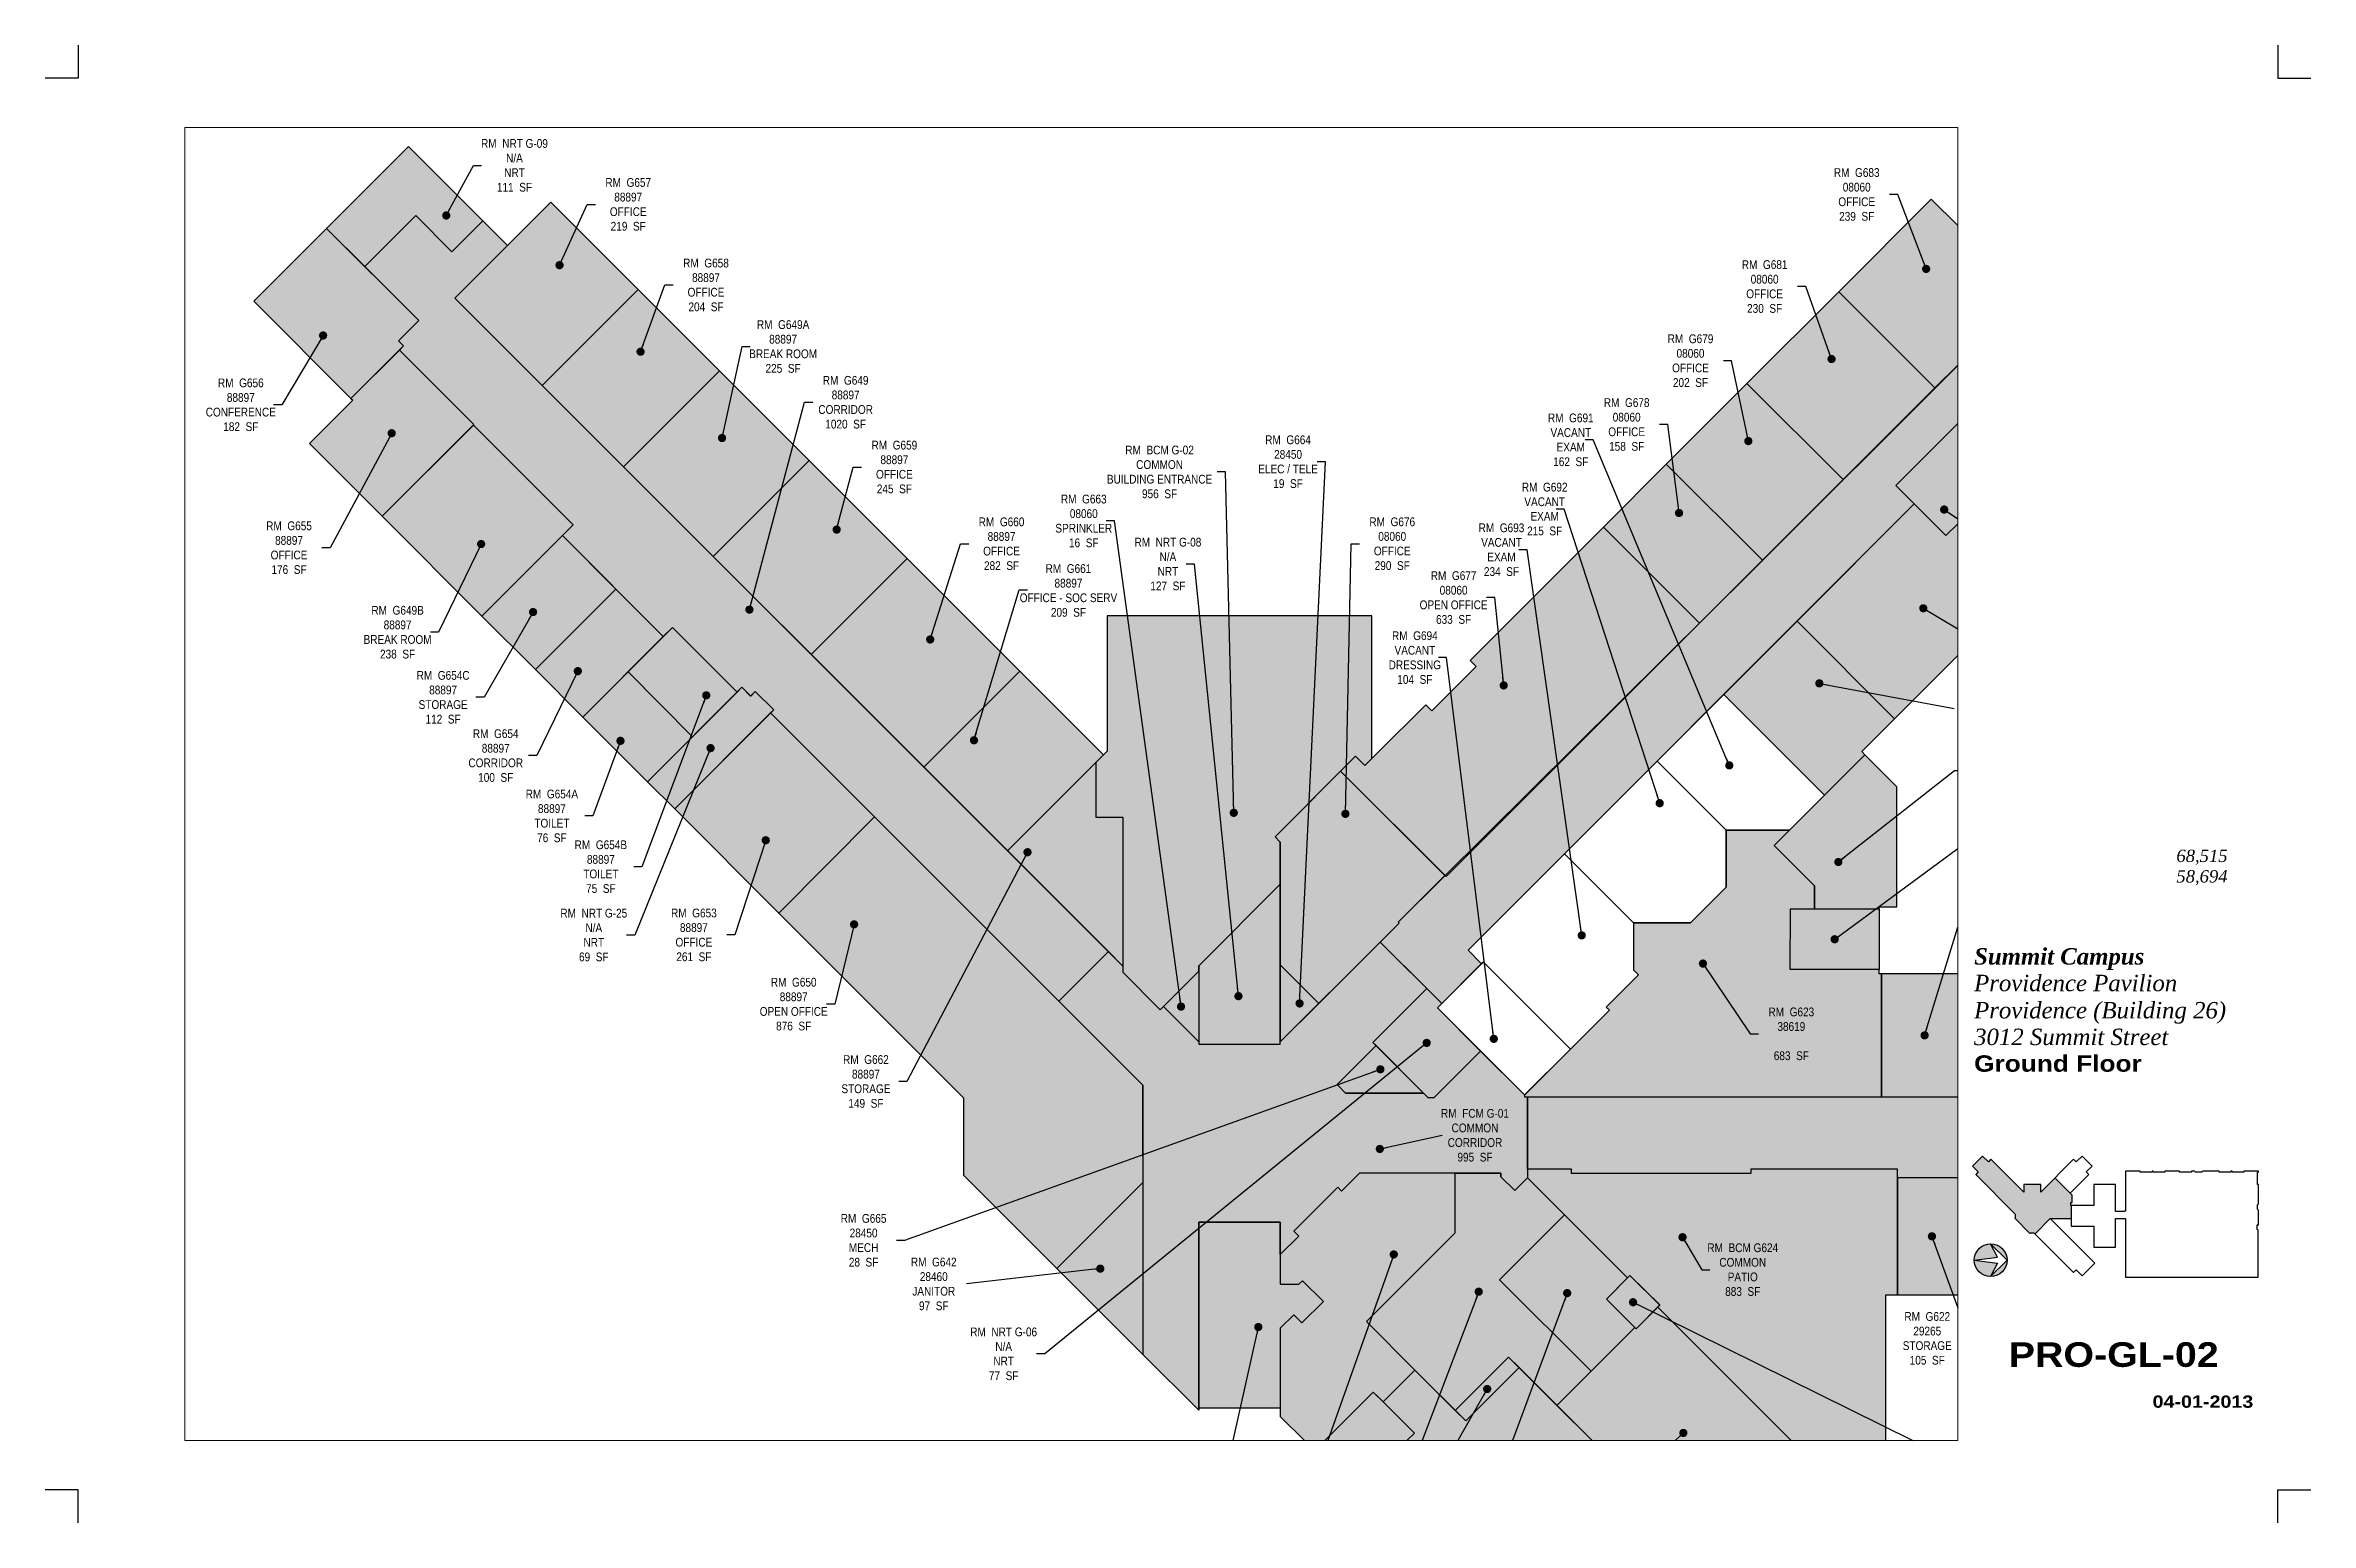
# Paper-space layout '02' of a CAD drawing. Header units: inches. Extents: x -0.1 to 17.1, y -0.1 to 11.1.
# The model-space entities are those that its viewports show. They can reach past a viewport. Long polylines and large blocks are cut down to what shows.
import ezdxf
from ezdxf.enums import TextEntityAlignment as Align

# ---------------------------------------------------------------- set-up
doc = ezdxf.new("R2010")
doc.units = ezdxf.units.IN
doc.header["$MEASUREMENT"] = 0
doc.layers.get('Defpoints').update_dxf_attribs({"color": 31})
for name, color, linetype in [('0-LABEL', 3, 'Continuous'), ('1-NRT', 200, 'Continuous'), ('1-NRT-PTN', 253, 'Continuous'), ('2-BCM', 140, 'Continuous'), ('2-BCM-PTN', 250, 'Continuous'), ('3-FCM', 190, 'Continuous'), ('3-FCM-PTN', 9, 'Continuous'), ('4-OCC', 6, 'Continuous'), ('4-OCC-PTN', 95, 'Continuous'), ('4-VACANT', 60, 'Continuous'), ('T-5', 5, 'Continuous'), ('T-8', 8, 'Continuous')]:
    doc.layers.add(name, color=color, linetype=linetype)
doc.styles.add('ArialB', font='')
doc.styles.add('ArialN', font='ARIALN.TTF')
doc.styles.add('TimesI', font='timesi.ttf')
doc.styles.add('TimesIB', font='timesbi.ttf')
doc.styles.get('ArialB').set_extended_font_data('Arial Black')
doc.dimstyles.new('AB-120', dxfattribs={"dimscale": 120, "dimtxt": 0.125, "dimasz": 0.09375, "dimexe": 0.0625, "dimexo": 0.125, "dimgap": 0.375, "dimtad": 0, "dimtih": 1, "dimtoh": 1, "dimdec": 4, "dimrnd": 0.0625, "dimzin": 0, "dimdsep": 46, "dimlunit": 4, "dimtxsty": 'ArialN', "dimblk": 'ARCHTICK', "dimcen": 0.09375, "dimclrd": 256, "dimclre": 256, "dimclrt": 256, "dimadec": 0, "dimazin": 0, "dimtfac": 1, "dimtdec": 4, "dimtofl": 0, "dimtmove": 2, "dimatfit": 3, "dimldrblk": 'DOT', "dimfxl": 0, "dimfrac": 2, "dimtolj": 1, "dimtzin": 0, "dimlwd": -1, "dimlwe": -1, "dimarcsym": 0})

# ---------------------------------------------------------------- blocks, each defined once
blk = doc.blocks.new('AB-TB-text')
for tag, style, p in [('GROSS', 'TimesI', (1.93, 4.406)), ('USEABLE', 'TimesI', (1.93, 4.25)), ('DATE', 'ArialB', (2.125, 0.25))]:
    blk.add_attdef(tag, text='', height=0.0938, dxfattribs=dict(style=style)).set_placement(p, align=Align.RIGHT)
for tag, style, p in [('CAMPUS', 'TimesIB', (0, 3.75)), ('PAVILION', 'TimesI', (0, 3.547)), ('BUILDING', 'TimesI', (0, 3.34)), ('STREET', 'TimesI', (0, 3.137)), ('FLOOR', 'ArialB', (0, 2.934))]:
    blk.add_attdef(tag, text='', height=0.125, dxfattribs=dict(style=style)).set_placement(p, align=Align.TOP_LEFT)
at = {"style": 'ArialB'}
blk.add_attdef('DWG#', text='', height=0.188, dxfattribs=at).set_placement((1.062, 0.749), align=Align.TOP_CENTER)
blk = doc.blocks.new('n-arrow')
h = blk.add_hatch(color=256)
h.paths.add_polyline_path([(0, 0.125), (0.125, 0, 0.414214)])
h.paths.add_polyline_path([(0, 0.125, 0.414214), (-0.125, 0), (0.051, 0.022)])
h = blk.add_hatch(color=256)
h.paths.add_polyline_path([(0.051, -0.022), (-0.125, 0, 0.414214), (0, -0.125)])
h.paths.add_polyline_path([(0.125, 0), (0, -0.125, 0.414214)])
for p, q in [((-0.125, 0), (0.051, 0.022)), ((-0.125, 0), (0.051, -0.022)), ((0, 0.125), (0.125, 0)), ((0.051, 0.022), (0, 0.125)), ((0, -0.125), (0.125, 0)), ((0.051, -0.022), (0, -0.125))]:
    blk.add_line(p, q)
blk.add_circle((0, 0), 0.125)
blk = doc.blocks.new('gl outline')
at = {"layer": 'T-8'}
for points in [[(15.716, 2.25), (15.716, 2.248), (15.707, 2.248), (15.707, 2.244), (15.638, 2.244), (15.638, 2.451), (15.473, 2.451), (15.473, 2.291), (15.299, 2.291), (15.299, 2.312), (15.308, 2.312), (15.308, 2.37), (15.294, 2.385), (15.436, 2.526), (15.416, 2.546), (15.461, 2.591), (15.385, 2.667), (15.34, 2.622), (15.32, 2.642), (15.07, 2.392), (15.07, 2.451), (14.941, 2.451), (14.941, 2.392), (14.69, 2.642), (14.671, 2.622), (14.625, 2.667), (14.549, 2.591), (14.594, 2.546), (14.574, 2.526), (14.875, 2.225), (14.875, 2.197), (14.871, 2.194), (14.987, 2.078), (14.991, 2.081), (15.018, 2.081), (15.319, 1.78), (15.34, 1.8), (15.385, 1.755), (15.481, 1.852), (15.142, 2.191), (15.3, 2.191), (15.3, 2.132), (15.473, 2.132), (15.473, 1.972), (15.638, 1.972), (15.638, 2.191), (15.715, 2.191)], [(15.715, 2.191), (15.715, 1.744), (16.725, 1.744), (16.725, 1.95), (16.724, 1.95), (16.724, 2.102), (16.717, 2.108), (16.717, 2.108), (16.717, 2.143), (16.727, 2.143), (16.727, 2.256), (16.719, 2.262), (16.719, 2.296), (16.727, 2.303), (16.727, 2.351), (16.727, 2.451), (16.719, 2.451), (16.719, 2.544), (16.727, 2.544), (16.727, 2.552), (16.615, 2.552), (16.615, 2.544), (16.527, 2.544), (16.527, 2.552), (16.517, 2.552), (16.517, 2.544), (16.427, 2.544), (16.427, 2.552), (16.303, 2.552), (16.295, 2.544), (16.247, 2.544), (16.239, 2.552), (16.217, 2.552), (16.217, 2.544), (16.127, 2.544), (16.127, 2.552), (16.015, 2.552), (16.015, 2.544), (15.925, 2.544), (15.925, 2.552), (15.917, 2.552), (15.917, 2.544), (15.827, 2.544), (15.827, 2.552), (15.716, 2.552), (15.716, 2.25), (15.716, 2.247)]]:
    blk.add_lwpolyline(points, dxfattribs=at)
blk = doc.blocks.new('_ArchTick')
at = {"const_width": 0.15}
blk.add_lwpolyline([(-0.5, -0.5), (0.5, 0.5)], dxfattribs=at)
blk = doc.blocks.new('_Dot')
at = {"lineweight": -2}
blk.add_line((-0.5, 0), (-1, 0), dxfattribs=at)
at = {"const_width": 0.5}
blk.add_lwpolyline([(-0.25, 0, 1), (0.25, 0, 1)], format="xyb", close=True, dxfattribs=at)

msp = doc.modelspace()

# ---------------------------------------------------------------- hatches: boundary and pattern name
at = {"layer": '1-NRT-PTN'}
for points in [[(-3002.1, 2910.8), (-3114.3, 2798.6), (-3062, 2746.3), (-2992.2, 2816), (-2942.7, 2766.5), (-2900.3, 2809)], [(-2674.5, 2040.1), (-2637.2, 2002.9), (-2501.5, 2138.6), (-2526.7, 2163.9), (-2532.9, 2157.4), (-2545.1, 2169.5), (-2674.5, 2040.1)], [(-1919, 1787.7), (-1919, 1680.4), (-1807.1, 1680.4), (-1807.1, 1899.7)], [(-1604.8, 1607.4), (-1596.3, 1607.4), (-1532.6, 1671), (-1591.9, 1730.3), (-1585.9, 1736.3), (-1606.4, 1756.8), (-1680.3, 1682.9)], [(-1807.1, 1181.7), (-1919, 1181.7), (-1919, 1436.2), (-1807.1, 1436.2), (-1807.1, 1351.3), (-1781.6, 1351.3), (-1776.7, 1356.2), (-1748, 1327.6), (-1777.4, 1298.3), (-1788.7, 1309.6), (-1807.1, 1291.2)], [(-1319.5, 1290.4), (-1287, 1322.9), (-1328.2, 1363.1), (-1360.2, 1331.1)]]:
    msp.add_hatch(color=256, dxfattribs=at).paths.add_polyline_path(points)
at = {"layer": '2-BCM-PTN'}
for points in [[(-1681.5, 2072), (-1681.5, 2267.5), (-1789.5, 2267.5), (-1936.5, 2267.5), (-2044.5, 2267.5), (-2044.5, 2086.5), (-2044.5, 2082.2), (-2049.6, 2077.1), (-2060.2, 2066.5), (-2060.2, 1991.5), (-2023.1, 1991.5), (-2023.1, 1787.5), (-2023.1, 1779), (-1971.7, 1727.6), (-1919, 1780.3), (-1919, 1787.7), (-1807.1, 1899.7), (-1807.1, 1904), (-1807.1, 1957.4), (-1814.3, 1964.7), (-1704, 2075), (-1691.3, 2062.3)], [(-977.1, 1337), (-961.1, 1337), (-961.1, 1509), (-1162.2, 1509), (-1162.2, 1503), (-1408.2, 1503), (-1408.2, 1509), (-1468.3, 1509), (-1468.3, 1497.1), (-1331.2, 1360), (-1328.2, 1363.1), (-1287, 1322.8), (-1289.9, 1320), (-977.1, 1007.3)]]:
    msp.add_hatch(color=256, dxfattribs=at).paths.add_polyline_path(points)
at = {"layer": '3-FCM-PTN'}
for points in [[(269.5, 1653), (323.5, 1653), (323.5, 1548), (290.5, 1548), (290.5, 1503), (18.5, 1503), (18.5, 1509), (-84.7, 1509), (-84.7, 1497), (-444.5, 1497), (-444.5, 1503), (-701.5, 1503), (-701.5, 1497), (-961.1, 1497), (-961.1, 1509), (-1162.2, 1509), (-1162.2, 1503), (-1408.2, 1503), (-1408.2, 1509), (-1468.3, 1509), (-1468.3, 1608), (-864.8, 1608), (-864.8, 1607.1), (-448.5, 1607.1), (-448.5, 1602), (-329.7, 1602), (-329.7, 1604.5), (-281.5, 1604.5), (-281.5, 2263), (-201.5, 2263), (-201.5, 1607.1), (11.5, 1607.1), (11.5, 1646.5), (269.5, 1646.5)], [(-1670.1, 1820.4), (-1606.4, 1756.8), (-1680.3, 1682.9), (-1675.8, 1678.4), (-1729.2, 1625), (-1717.6, 1613.4), (-1610.8, 1613.4), (-1604.8, 1607.4), (-1596.3, 1607.4), (-1532.6, 1671), (-1472.4, 1610.8), (-1472.6, 1610.5), (-1472.6, 1608), (-1468.3, 1608), (-1468.3, 1509), (-1468.3, 1497.1), (-1485.7, 1479.6), (-1504.7, 1498.6), (-1504.7, 1503.7), (-1698.6, 1503.7), (-1723.2, 1479.1), (-1728.5, 1484.5), (-1788.8, 1424.2), (-1781.9, 1417.2), (-1807.1, 1392), (-1807.1, 1436.2), (-1919, 1436.2), (-1919, 1178.7), (-1995, 1254.7), (-1995.1, 1491.2), (-1995.7, 1561), (-1995.7, 1600.3), (-1995.7, 1624.3), (-2110.7, 1739.3), (-2042.8, 1807.2), (-2023.1, 1787.5), (-2023.1, 1779), (-1971.7, 1727.6), (-1967.4, 1731.9), (-1919, 1683.4), (-1919, 1680.4), (-1807.1, 1680.4), (-1807.1, 1683.4)]]:
    msp.add_hatch(color=256, dxfattribs=at).paths.add_polyline_path(points)
at = {"layer": '4-OCC-PTN'}
for color, points in [(43, [(-2807, 2834.4), (-2687.2, 2714.7), (-2818.8, 2583.2), (-2938.5, 2702.9)]), (10, [(-628.5, 2658.4), (-595.6, 2691.2), (-609.2, 2704.3), (-563.3, 2750.2), (-651.1, 2838), (-1160.6, 2329.2), (-1645.5, 1847.6), (-1644.2, 1846.3), (-1670.1, 1820.4), (-1585.9, 1736.3), (-1531.5, 1790.7), (-1549.8, 1809.1), (-938.2, 2420.8), (-963.7, 2446.2), (-740.9, 2669), (-736, 2664), (-685.1, 2714.9)]), (10, [(-776.3, 2712.8), (-849.1, 2785.6), (-853.3, 2789.9), (-859.7, 2783.5), (-914.9, 2838.7), (-1041.8, 2711.8), (-909.8, 2579.8), (-776.5, 2713.1)]), (43, [(-3081, 2565.4), (-3008.8, 2637.5), (-3015.7, 2644.4), (-2987.9, 2672.2), (-3114.3, 2798.6), (-3214.2, 2698.7)]), (43, [(-2110.7, 1739.3), (-2505.7, 2134.4), (-2501.5, 2138.6), (-2526.7, 2163.9), (-2533.1, 2157.5), (-2545.1, 2169.5), (-2551.8, 2162.8), (-2640.4, 2251.4), (-2652.8, 2239), (-2791.2, 2377.4), (-2776.3, 2392.3), (-2913.1, 2529), (-2912.4, 2529.7), (-3014.5, 2631.8), (-3008.8, 2637.5), (-3015.7, 2644.4), (-2987.9, 2672.2), (-3062, 2746.3), (-2992.2, 2816), (-2942.7, 2766.5), (-2900.3, 2809), (-2866.4, 2775), (-2938.5, 2702.9), (-2042.8, 1807.2)]), (43, [(-2687.2, 2714.7), (-2575.7, 2603.2), (-2707.2, 2471.6), (-2818.8, 2583.2)]), (10, [(-909.8, 2579.8), (-1041.8, 2711.8), (-1167.6, 2585.9), (-1035.5, 2454.4)]), (10, [(-872.1, 2537.8), (-803.2, 2468.9), (-676.2, 2595.8), (-707, 2626.5), (-702.7, 2630.8), (-740.9, 2669), (-872.1, 2537.7)]), (43, [(-3038.2, 2403.9), (-2912.4, 2529.7), (-3014.5, 2631.8), (-3081, 2565.4), (-3078.5, 2562.9), (-3137.9, 2503.5)]), (43, [(-2575.7, 2603.2), (-2452.7, 2480.2), (-2584.3, 2348.7), (-2707.2, 2471.6)]), (10, [(-1035.5, 2454.4), (-1167.6, 2585.9), (-1278.1, 2475.4), (-1146, 2343.8)]), (43, [(-2901.5, 2267.1), (-2776.3, 2392.3), (-2913.1, 2529), (-3038.2, 2403.9)]), (10, [(-938.2, 2420.8), (-963.7, 2446.2), (-872.1, 2537.8), (-803.2, 2468.9), (-894.8, 2377.4)]), (43, [(-2584.3, 2348.7), (-2452.7, 2480.2), (-2318.6, 2346.1), (-2450.1, 2214.6)]), (10, [(-1146, 2343.8), (-1278.1, 2475.4), (-1364.3, 2389.2), (-1232.4, 2257.3)]), (10, [(-1098.8, 2260.2), (-965.2, 2126.5), (-752.8, 2338.9), (-843, 2429.2), (-894.8, 2377.4), (-938.2, 2420.8)]), (43, [(-2828.2, 2193.8), (-2717.9, 2304.1), (-2791.2, 2377.4), (-2901.5, 2267.1)]), (10, [(-1364.3, 2389.2), (-1232.4, 2257.3), (-1579.8, 1910), (-1724.4, 2054.6), (-1704, 2075), (-1691.3, 2062.3), (-1681.5, 2072), (-1674.3, 2079.2), (-1607.8, 2145.7), (-1599.3, 2137.2), (-1538.5, 2198), (-1547, 2206.5)]), (43, [(-2164.2, 2191.7), (-2295.7, 2060.1), (-2450.1, 2214.6), (-2318.6, 2346.1)]), (43, [(-2763.1, 2128.7), (-2652.8, 2239), (-2717.9, 2304.1), (-2828.2, 2193.8)]), (43, [(-2701.1, 2190.7), (-2640.4, 2251.4), (-2551.8, 2162.8), (-2612.9, 2101.8)]), (10, [(-1199.3, 2159.6), (-1061.4, 2021.8), (-1006.1, 2077.1), (-1010.3, 2081.4), (-978.5, 2113.2), (-965.2, 2126.5), (-1098.8, 2260.2), (-1199.3, 2159.6), (-1061.4, 2021.8)]), (43, [(-2763.1, 2128.7), (-2674.5, 2040.1), (-2612.9, 2101.8), (-2701.1, 2190.7)]), (43, [(-2181.2, 1945.6), (-2295.7, 2060.1), (-2164.2, 2191.7), (-2049.6, 2077.1)]), (43, [(-2505.7, 2134.4), (-2637.2, 2002.9), (-2494.4, 1860), (-2363.3, 1992)]), (43, [(-2060.2, 2066.5), (-2060.2, 1991.5), (-2023.1, 1991.5), (-2023.1, 1787.5), (-2181.2, 1945.6)]), (10, [(-1581.5, 1911.7), (-1724.4, 2054.6), (-1814.3, 1964.7), (-1807.1, 1957.4), (-1807.1, 1789), (-1754.3, 1736.2), (-1670.1, 1820.4), (-1644.2, 1846.3), (-1645.5, 1847.6)]), (43, [(-2494.4, 1860), (-2241.2, 1606.8), (-2241.2, 1500.9), (-2113.3, 1373), (-1995.1, 1491.2), (-1995.1, 1623.8), (-2363.3, 1992)]), (10, [(-1919, 1780.3), (-1919, 1683.4), (-1967.4, 1731.9)]), (55, [(-1807.1, 1789), (-1807.1, 1683.4), (-1754.3, 1736.2)]), (55, [(-1675.8, 1678.4), (-1610.8, 1613.4), (-1717.6, 1613.4), (-1729.2, 1625)]), (201, [(-1995.1, 1491.2), (-2113.3, 1373), (-1995, 1254.7), (-1995, 1326.3), (-1995, 1362.3)]), (120, [(-1698.6, 1503.7), (-1723.2, 1479.1), (-1728.5, 1484.5), (-1788.8, 1424.2), (-1781.9, 1417.2), (-1807.1, 1392), (-1807.1, 1351.3), (-1781.6, 1351.3), (-1776.7, 1356.2), (-1748, 1327.6), (-1777.4, 1298.3), (-1788.7, 1309.6), (-1807.1, 1291.2), (-1807.1, 1170.2), (-1760, 1123.1), (-1679.7, 1203.5), (-1666.2, 1190.1), (-1622.7, 1233.7), (-1689.2, 1300.2), (-1567.6, 1421.9), (-1567.6, 1503.7)]), (120, [(-1689.2, 1300.2), (-1567.6, 1421.9), (-1567.6, 1503.7), (-1504.7, 1503.7), (-1504.7, 1498.6), (-1485.7, 1479.6), (-1468.3, 1497.1), (-1417.5, 1446.3), (-1506.5, 1357.3), (-1381.2, 1232), (-1427.9, 1185.3), (-1494.2, 1251.6), (-1567.4, 1178.4), (-1622.7, 1233.7), (-1622.7, 1233.7)]), (120, [(-866.9, 1497), (-961.1, 1497), (-961.1, 1337), (-866.9, 1337)]), (46, [(-866.9, 1417), (-782.9, 1417), (-782.9, 1497), (-866.9, 1497)]), (120, [(-1417.5, 1446.3), (-1506.5, 1357.3), (-1381.2, 1232), (-1321.4, 1292), (-1360.2, 1331.1), (-1331.2, 1360)]), (46, [(-782.9, 1337), (-866.9, 1337), (-866.9, 1417), (-782.9, 1417)]), (120, [(-1351.8, 1109.2), (-1371.5, 1089.5), (-1263.1, 981.1), (-1243.7, 1000.6), (-1218.1, 975), (-1081.5, 1111.6), (-1289.9, 1320), (-1319.5, 1290.4), (-1321.2, 1292.1), (-1427.9, 1185.3)]), (120, [(-1567.4, 1178.4), (-1552.9, 1163.9), (-1479.7, 1237.1), (-1494.2, 1251.6)]), (120, [(-1703.8, 1066.9), (-1623.4, 1147.2), (-1666.2, 1190.1), (-1622.7, 1233.7), (-1552.9, 1163.9), (-1479.7, 1237.1), (-1351.8, 1109.2), (-1371.5, 1089.5), (-1263.1, 981.1), (-1243.7, 1000.6), (-1218.1, 975), (-1237.5, 955.5), (-1005.3, 723.3), (-1051.3, 677.5), (-1172.7, 798.9), (-1304.2, 667.4)]), (120, [(-1760, 1123.1), (-1679.7, 1203.5), (-1673, 1196.8), (-1666.2, 1190.1), (-1623.4, 1147.2), (-1703.8, 1066.9)])]:
    msp.add_hatch(color=color, dxfattribs=at).paths.add_polyline_path(points)
h = msp.add_hatch(color=172, dxfattribs=at)
h.dxf.hatch_style = 1
h.paths.add_polyline_path([(-962, 2033), (-1001.8, 2072.9), (-1006.1, 2077.1), (-1130.3, 1952.9), (-1075.1, 1897.6), (-1075.1, 1865.7), (-986.2, 1865.7), (-986.2, 1868.7), (-962, 1868.7)])
h = msp.add_hatch(color=172, dxfattribs=at)
h.dxf.hatch_style = 1
h.paths.add_polyline_path([(-1245.1, 1846.6), (-1323.2, 1846.6), (-1323.2, 1782.4), (-1316.3, 1775.4), (-1360.3, 1731.3), (-1356.1, 1727.1), (-1472.6, 1610.5), (-1472.6, 1608), (-983.2, 1608), (-983.2, 1777), (-986.2, 1777), (-986.2, 1782.7), (-1108.3, 1782.7), (-1108, 1865.7), (-1075.1, 1865.7), (-1075.1, 1897.6), (-1130.3, 1952.9), (-1109.4, 1973.8), (-1196, 1973.8), (-1196, 1895.7)])
h = msp.add_hatch(color=172, dxfattribs=at)
h.dxf.hatch_style = 1
h.paths.add_polyline_path([(-986.2, 1782.7), (-986.2, 1865.7), (-1108, 1865.7), (-1108.3, 1782.7)])
h = msp.add_hatch(color=172, dxfattribs=at)
h.dxf.hatch_style = 1
h.paths.add_polyline_path([(-864.8, 1777), (-983.2, 1777), (-983.2, 1678.8), (-983.2, 1608), (-864.8, 1608)])

# ---------------------------------------------------------------- linework, layer by layer
at = {"layer": '1-NRT'}
for points in [[(-3002.1, 2910.8), (-3114.3, 2798.6), (-3062, 2746.3), (-2992.2, 2816), (-2942.7, 2766.5), (-2900.3, 2809), (-3002.1, 2910.8)], [(-1919, 1787.7), (-1919, 1787.7), (-1919, 1787.7), (-1919, 1680.4), (-1807.1, 1680.4), (-1807.1, 1899.7), (-1807.1, 1899.7), (-1807.1, 1899.7), (-1919, 1787.7)]]:
    msp.add_lwpolyline(points, dxfattribs=at)
for points in [[(-2674.5, 2040.1), (-2637.2, 2002.9), (-2501.5, 2138.6), (-2526.7, 2163.9), (-2532.9, 2157.4), (-2545.1, 2169.5), (-2674.5, 2040.1)], [(-1604.8, 1607.4), (-1596.3, 1607.4), (-1532.6, 1671), (-1591.9, 1730.3), (-1585.9, 1736.3), (-1606.4, 1756.8), (-1680.3, 1682.9)], [(-1807.1, 1181.7), (-1919, 1181.7), (-1919, 1436.2), (-1807.1, 1436.2), (-1807.1, 1351.3), (-1781.6, 1351.3), (-1776.7, 1356.2), (-1748, 1327.6), (-1777.4, 1298.3), (-1788.7, 1309.6), (-1807.1, 1291.2)], [(-1360.2, 1331.1), (-1328.2, 1363.1), (-1287, 1322.9), (-1319.5, 1290.4)]]:
    msp.add_lwpolyline(points, close=True, dxfattribs=at)
at = {"layer": '2-BCM'}
msp.add_lwpolyline([(-1681.5, 2072), (-1681.5, 2267.5), (-1789.5, 2267.5), (-1936.5, 2267.5), (-2044.5, 2267.5), (-2044.5, 2086.5), (-2044.5, 2082.2), (-2049.6, 2077.1), (-2060.2, 2066.5), (-2060.2, 1991.5), (-2023.1, 1991.5), (-2023.1, 1787.5), (-2023.1, 1779), (-1971.7, 1727.6), (-1919, 1780.3), (-1919, 1787.7), (-1807.1, 1899.7), (-1807.1, 1904), (-1807.1, 1957.4), (-1814.3, 1964.7), (-1704, 2075), (-1691.3, 2062.3), (-1681.5, 2072)], dxfattribs=at)
msp.add_lwpolyline([(-977.1, 1337), (-961.1, 1337), (-961.1, 1509), (-1162.2, 1509), (-1162.2, 1503), (-1408.2, 1503), (-1408.2, 1509), (-1468.3, 1509), (-1468.3, 1497.1), (-1331.2, 1360), (-1328.2, 1363.1), (-1287, 1322.8), (-1289.9, 1320), (-977.1, 1007.3), (-977.1, 1337)], close=True, dxfattribs=at)
at = {"layer": '3-FCM'}
msp.add_lwpolyline([(-701.5, 1497), (-961.1, 1497), (-961.1, 1509), (-1162.2, 1509), (-1162.2, 1503), (-1408.2, 1503), (-1408.2, 1509), (-1468.3, 1509), (-1468.3, 1608), (-864.8, 1608)], dxfattribs=at)
msp.add_lwpolyline([(-1670.1, 1820.4), (-1606.4, 1756.8), (-1680.3, 1682.9), (-1675.8, 1678.4), (-1729.2, 1625), (-1717.6, 1613.4), (-1610.8, 1613.4), (-1604.8, 1607.4), (-1596.3, 1607.4), (-1532.6, 1671), (-1472.4, 1610.8), (-1472.6, 1610.5), (-1472.6, 1608), (-1468.3, 1608), (-1468.3, 1509), (-1468.3, 1497.1), (-1485.7, 1479.6), (-1504.7, 1498.6), (-1504.7, 1503.7), (-1698.6, 1503.7), (-1723.2, 1479.1), (-1728.5, 1484.5), (-1788.8, 1424.2), (-1781.9, 1417.2), (-1807.1, 1392), (-1807.1, 1436.2), (-1919, 1436.2), (-1919, 1178.7), (-1995, 1254.7), (-1995.1, 1491.2), (-1995.7, 1561), (-1995.7, 1600.3), (-1995.7, 1624.3), (-2110.7, 1739.3), (-2042.8, 1807.2), (-2023.1, 1787.5), (-2023.1, 1779), (-1971.7, 1727.6), (-1967.4, 1731.9), (-1919, 1683.4), (-1919, 1680.4), (-1807.1, 1680.4), (-1807.1, 1683.4)], close=True, dxfattribs=at)
at = {"layer": '4-OCC'}
for points in [[(-2807, 2834.4), (-2687.2, 2714.7), (-2818.8, 2583.2), (-2938.5, 2702.9), (-2807, 2834.4)], [(-628.5, 2658.4), (-595.6, 2691.2), (-609.2, 2704.3), (-563.3, 2750.2), (-651.1, 2838), (-1160.6, 2329.2), (-1645.5, 1847.6), (-1644.2, 1846.3), (-1670.1, 1820.4), (-1585.9, 1736.3), (-1531.5, 1790.7), (-1549.8, 1809.1), (-938.2, 2420.8), (-963.7, 2446.2), (-740.9, 2669), (-736, 2664), (-685.1, 2714.9), (-628.5, 2658.4)], [(-776.3, 2712.8), (-849.1, 2785.6), (-853.3, 2789.9), (-859.7, 2783.5), (-914.9, 2838.7), (-1041.8, 2711.8), (-909.8, 2579.8), (-776.5, 2713.1)], [(-3081, 2565.4), (-3008.8, 2637.5), (-3015.7, 2644.4), (-2987.9, 2672.2), (-3114.3, 2798.6), (-3214.2, 2698.7), (-3081, 2565.4)], [(-2110.7, 1739.3), (-2505.7, 2134.4), (-2501.5, 2138.6), (-2526.7, 2163.9), (-2533.1, 2157.5), (-2545.1, 2169.5), (-2551.8, 2162.8), (-2640.4, 2251.4), (-2652.8, 2239), (-2791.2, 2377.4), (-2776.3, 2392.3), (-2913.1, 2529), (-2912.4, 2529.7), (-3014.5, 2631.8), (-3008.8, 2637.5), (-3015.7, 2644.4), (-2987.9, 2672.2), (-3062, 2746.3), (-2992.2, 2816), (-2942.7, 2766.5), (-2900.3, 2809), (-2866.4, 2775), (-2938.5, 2702.9), (-2042.8, 1807.2), (-2110.7, 1739.3)], [(-2687.2, 2714.7), (-2575.7, 2603.2), (-2707.2, 2471.6), (-2818.8, 2583.2), (-2687.2, 2714.7)], [(-909.8, 2579.8), (-1041.8, 2711.8), (-1167.6, 2585.9), (-1035.5, 2454.4), (-909.8, 2579.8)], [(-872.1, 2537.8), (-803.2, 2468.9), (-676.2, 2595.8), (-707, 2626.5), (-702.7, 2630.8), (-740.9, 2669), (-872.1, 2537.7)], [(-3038.2, 2403.9), (-2912.4, 2529.7), (-3014.5, 2631.8), (-3081, 2565.4), (-3078.5, 2562.9), (-3137.9, 2503.5), (-3038.2, 2403.9)], [(-2575.7, 2603.2), (-2452.7, 2480.2), (-2584.3, 2348.7), (-2707.2, 2471.6)], [(-1035.5, 2454.4), (-1167.6, 2585.9), (-1278.1, 2475.4), (-1146, 2343.8), (-1035.5, 2454.4)], [(-2901.5, 2267.1), (-2776.3, 2392.3), (-2913.1, 2529), (-2913.1, 2529), (-3038.2, 2403.9), (-2901.5, 2267.1)], [(-938.2, 2420.8), (-963.7, 2446.2), (-872.1, 2537.8), (-803.2, 2468.9), (-894.8, 2377.4), (-938.2, 2420.8)], [(-2584.3, 2348.7), (-2452.7, 2480.2), (-2318.6, 2346.1), (-2450.1, 2214.6), (-2584.3, 2348.7)], [(-1146, 2343.8), (-1278.1, 2475.4), (-1364.3, 2389.2), (-1232.4, 2257.3), (-1146, 2343.8)], [(-1098.8, 2260.2), (-965.2, 2126.5), (-752.8, 2338.9), (-843, 2429.2), (-894.8, 2377.4), (-938.2, 2420.8), (-1098.8, 2260.2)], [(-2828.2, 2193.8), (-2717.9, 2304.1), (-2791.2, 2377.4), (-2901.5, 2267.1), (-2828.2, 2193.8)], [(-1364.3, 2389.2), (-1232.4, 2257.3), (-1579.8, 1910), (-1724.4, 2054.6), (-1704, 2075), (-1691.3, 2062.3), (-1681.5, 2072), (-1674.3, 2079.2), (-1607.8, 2145.7), (-1599.3, 2137.2), (-1538.5, 2198), (-1547, 2206.5), (-1364.3, 2389.2)], [(-2763.1, 2128.7), (-2652.8, 2239), (-2717.9, 2304.1), (-2828.2, 2193.8), (-2763.1, 2128.7)], [(-2701.1, 2190.7), (-2640.4, 2251.4), (-2551.8, 2162.8), (-2612.9, 2101.8)], [(-1199.3, 2159.6), (-1061.4, 2021.8), (-1006.1, 2077.1), (-1010.3, 2081.4), (-978.5, 2113.2), (-965.2, 2126.5), (-1098.8, 2260.2), (-1199.3, 2159.6), (-1061.4, 2021.8)], [(-2763.1, 2128.7), (-2674.5, 2040.1), (-2612.9, 2101.8), (-2701.1, 2190.7), (-2763.1, 2128.7)], [(-2494.4, 1860), (-2241.2, 1606.8), (-2241.2, 1500.9), (-2113.3, 1373), (-1995.1, 1491.2), (-1995.1, 1623.8), (-2363.3, 1992), (-2494.4, 1860)], [(-1698.6, 1503.7), (-1723.2, 1479.1), (-1728.5, 1484.5), (-1788.8, 1424.2), (-1781.9, 1417.2), (-1807.1, 1392), (-1807.1, 1351.3), (-1781.6, 1351.3), (-1776.7, 1356.2), (-1748, 1327.6), (-1777.4, 1298.3), (-1788.7, 1309.6), (-1807.1, 1291.2), (-1807.1, 1170.2), (-1760, 1123.1), (-1679.7, 1203.5), (-1666.2, 1190.1), (-1622.7, 1233.7), (-1689.2, 1300.2), (-1567.6, 1421.9), (-1567.6, 1503.7)], [(-1689.2, 1300.2), (-1567.6, 1421.9), (-1567.6, 1503.7), (-1504.7, 1503.7), (-1504.7, 1498.6), (-1485.7, 1479.6), (-1468.3, 1497.1), (-1417.5, 1446.3), (-1506.5, 1357.3), (-1381.2, 1232), (-1427.9, 1185.3), (-1494.2, 1251.6), (-1567.4, 1178.4), (-1622.7, 1233.7), (-1622.7, 1233.7), (-1689.2, 1300.2)], [(-866.9, 1417), (-782.9, 1417), (-782.9, 1497), (-866.9, 1497)], [(-1506.5, 1357.3), (-1417.5, 1446.3), (-1331.2, 1360), (-1360.2, 1331.1), (-1321.4, 1292), (-1381.2, 1232)], [(-782.9, 1337), (-866.9, 1337), (-866.9, 1417), (-782.9, 1417)], [(-1427.9, 1185.3), (-1321.2, 1292.1), (-1319.5, 1290.4), (-1289.9, 1320), (-1081.5, 1111.6), (-1218.1, 975), (-1243.7, 1000.6), (-1263.1, 981.1), (-1371.5, 1089.5), (-1351.8, 1109.2), (-1427.9, 1185.3), (-1427.9, 1185.3)], [(-1552.9, 1163.9), (-1479.7, 1237.1), (-1494.2, 1251.6), (-1567.4, 1178.4)], [(-1703.8, 1066.9), (-1623.4, 1147.2), (-1666.2, 1190.1), (-1622.7, 1233.7), (-1552.9, 1163.9), (-1479.7, 1237.1), (-1351.8, 1109.2), (-1371.5, 1089.5), (-1263.1, 981.1), (-1243.7, 1000.6), (-1218.1, 975), (-1237.5, 955.5), (-1005.3, 723.3), (-1051.3, 677.5), (-1172.7, 798.9), (-1304.2, 667.4)], [(-1760, 1123.1), (-1679.7, 1203.5), (-1673, 1196.8), (-1666.2, 1190.1), (-1623.4, 1147.2), (-1703.8, 1066.9)]]:
    msp.add_lwpolyline(points, close=True, dxfattribs=at)
for points in [[(-2164.2, 2191.7), (-2295.7, 2060.1), (-2450.1, 2214.6), (-2318.6, 2346.1), (-2164.2, 2191.7)], [(-2181.2, 1945.6), (-2295.7, 2060.1), (-2164.2, 2191.7), (-2049.6, 2077.1), (-2049.6, 2077.1), (-2049.6, 2077.1), (-2181.2, 1945.6)], [(-2505.7, 2134.4), (-2637.2, 2002.9), (-2494.4, 1860), (-2363.3, 1992), (-2505.7, 2134.4)], [(-2060.2, 2066.5), (-2060.2, 1991.5), (-2023.1, 1991.5), (-2023.1, 1787.5), (-2181.2, 1945.6), (-2060.2, 2066.5)], [(-1581.5, 1911.7), (-1724.4, 2054.6), (-1814.3, 1964.7), (-1807.1, 1957.4), (-1807.1, 1789), (-1754.3, 1736.2), (-1670.1, 1820.4), (-1644.2, 1846.3), (-1645.5, 1847.6), (-1581.5, 1911.7)], [(-1075.1, 1865.7), (-986.2, 1865.7), (-986.2, 1868.7), (-962, 1868.7), (-962, 2033), (-1001.8, 2072.9), (-1006.1, 2077.1), (-1130.3, 1952.9), (-1075.1, 1897.6), (-1075.1, 1865.7)], [(-2236.1, 1864.7), (-2363.3, 1992)], [(-1130.3, 1952.9), (-1109.4, 1973.8), (-1196, 1973.8), (-1196, 1895.7), (-1245.1, 1846.6), (-1323.2, 1846.6), (-1323.2, 1782.4), (-1316.3, 1775.4), (-1360.3, 1731.3), (-1356.1, 1727.1), (-1472.6, 1610.5), (-1472.6, 1608), (-983.2, 1608), (-983.2, 1777), (-986.2, 1777), (-986.2, 1782.7), (-1108.3, 1782.7), (-1108, 1865.7), (-1108, 1865.7), (-1075.1, 1865.7), (-1075.1, 1897.6), (-1130.3, 1952.9)], [(-1108, 1865.7), (-986.2, 1865.7), (-986.2, 1782.7), (-1108.3, 1782.7), (-1108, 1865.7)], [(-1919, 1780.3), (-1919, 1683.4), (-1967.4, 1731.9), (-1919, 1780.3)], [(-1807.1, 1789), (-1807.1, 1683.4), (-1754.3, 1736.2), (-1807.1, 1789)], [(-864.8, 1777), (-983.2, 1777), (-983.2, 1777), (-983.2, 1678.8), (-983.2, 1608), (-864.8, 1608), (-864.8, 1608), (-864.8, 1608), (-864.8, 1777)], [(-1675.8, 1678.4), (-1610.8, 1613.4), (-1717.6, 1613.4), (-1729.2, 1625), (-1675.8, 1678.4)], [(-1995.1, 1491.2), (-2113.3, 1373), (-1995, 1254.7), (-1995, 1326.3), (-1995, 1362.3), (-1995.1, 1491.2)], [(-866.9, 1497), (-961.1, 1497), (-961.1, 1337), (-866.9, 1337), (-866.9, 1497)]]:
    msp.add_lwpolyline(points, dxfattribs=at)
at = {"layer": '4-VACANT'}
for points in [[(-1199.3, 2159.6), (-1290.5, 2068.4), (-1196, 1973.8), (-1109.4, 1973.8), (-1061.4, 2021.8), (-1199.3, 2159.6)], [(-1196, 1973.8), (-1290.5, 2068.4), (-1417.8, 1941.1), (-1323.2, 1846.6), (-1316.7, 1846.6), (-1245.1, 1846.6), (-1245.1, 1846.6), (-1196, 1895.7), (-1196, 1973.8)], [(-1591.9, 1730.3), (-1472.4, 1610.8), (-1409.5, 1673.7), (-1529, 1793.2), (-1591.9, 1730.3)]]:
    msp.add_lwpolyline(points, dxfattribs=at)
msp.add_lwpolyline([(-1356.1, 1727.1), (-1409.5, 1673.7), (-1529, 1793.2), (-1531.5, 1790.7), (-1549.8, 1809.1), (-1417.8, 1941.1), (-1323.2, 1846.6), (-1323.2, 1782.4), (-1316.3, 1775.4), (-1360.3, 1731.3)], close=True, dxfattribs=at)

# ---------------------------------------------------------------- texts
at = {"layer": '0-LABEL', "char_height": 12, "attachment_point": 5, "style": 'ArialN'}
for s, insert in [('RM  NRT G-09\\PN/A\\PNRT\\P111  SF', (-2856.8, 2884.9)), ('RM  G657\\P88897\\POFFICE\\P219  SF', (-2700.9, 2831.4)), ('RM  G683\\P08060\\POFFICE\\P239  SF', (-1017.1, 2845)), ('RM  G658\\P88897\\POFFICE\\P204  SF', (-2594.3, 2721)), ('RM  G681\\P08060\\POFFICE\\P230  SF', (-1143.3, 2718.8)), ('RM  G649A\\P88897\\PBREAK ROOM\\P225  SF', (-2488.6, 2636.6)), ('RM  G679\\P08060\\POFFICE\\P202  SF', (-1244.9, 2617.2)), ('RM  G656\\P88897\\PCONFERENCE\\P182  SF', (-3231.9, 2556.7)), ('RM  G649\\P88897\\PCORRIDOR\\P1020  SF', (-2402.9, 2560.2)), ('RM  G678\\P08060\\POFFICE\\P158  SF', (-1332.4, 2529.7)), ('RM  G691\\PVACANT\\PEXAM\\P162  SF', (-1409, 2508.7)), ('RM  G659\\P88897\\POFFICE\\P245  SF', (-2336.1, 2471.4)), ('RM  BCM G-02\\PCOMMON\\PBUILDING ENTRANCE\\P956  SF', (-1972.6, 2464.7)), ('RM  G664\\P28450\\PELEC / TELE\\P19  SF', (-1796.5, 2478.7)), ('RM  G663\\P08060\\PSPRINKLER\\P16  SF', (-2076.5, 2397.5)), ('RM  G692\\PVACANT\\PEXAM\\P215  SF', (-1444.8, 2413.8)), ('RM  G655\\P88897\\POFFICE\\P176  SF', (-3165.8, 2360.8)), ('RM  G660\\P88897\\POFFICE\\P282  SF', (-2189.2, 2366.2)), ('RM  G676\\P08060\\POFFICE\\P290  SF', (-1653.7, 2366.3)), ('RM  G693\\PVACANT\\PEXAM\\P234  SF', (-1504, 2358.1)), ('RM  NRT G-08\\PN/A\\PNRT\\P127  SF', (-1961.2, 2338.4)), ('RM  G661\\P88897\\POFFICE - SOC SERV\\P209  SF', (-2097.5, 2302.2)), ('RM  G677\\P08060\\POPEN OFFICE\\P633  SF', (-1569.6, 2292.5)), ('RM  G649B\\P88897\\PBREAK ROOM\\P238  SF', (-3017, 2245)), ('RM  G694\\PVACANT\\PDRESSING\\P104  SF', (-1622.7, 2210.2)), ('RM  G654C\\P88897\\PSTORAGE\\P112  SF', (-2954.6, 2155.8)), ('RM  G689\\P08060\\POFFICE\\P190  SF', (-838.6, 2140.3)), ('RM  G654\\P88897\\PCORRIDOR\\P100  SF', (-2882.5, 2075.9)), ('RM  G623A\\P38619\\P\\P163  SF', (-838.6, 2055.6)), ('RM  G654A\\P88897\\PTOILET\\P76  SF', (-2805.5, 1993.2)), ('RM  G654B\\P88897\\PTOILET\\P75  SF', (-2738.4, 1923.6)), ('RM  NRT G-25\\PN/A\\PNRT\\P69  SF', (-2748.1, 1829.9)), ('RM  G653\\P88897\\POFFICE\\P261  SF', (-2610.9, 1830.1)), ('RM  G650\\P88897\\POPEN OFFICE\\P876  SF', (-2474.1, 1735.2)), ('RM  G623\\P38619\\P\\P683  SF', (-1106.7, 1694.5)), ('RM  G662\\P88897\\PSTORAGE\\P149  SF', (-2375.1, 1629.2)), ('RM  FCM G-01\\PCOMMON\\PCORRIDOR\\P995  SF', (-1540.3, 1555.5)), ('RM  G665\\P28450\\PMECH\\P28  SF', (-2378.3, 1411.5)), ('RM  BCM G624\\PCOMMON\\PPATIO\\P883  SF', (-1173.3, 1371.3)), ('RM  G642\\P28460\\PJANITOR\\P97  SF', (-2282.1, 1351.7)), ('RM  G622\\P29265\\PSTORAGE\\P105  SF', (-920.4, 1277.1)), ('RM  NRT G-06\\PN/A\\PNRT\\P77  SF', (-2186.3, 1255.9)), ('RM  G620A\\P28653\\PPHYSICIAN SERVICES\\P47  SF', (-799.1, 1184.1))]:
    msp.add_mtext(s, dxfattribs=dict(at, insert=insert))

# ---------------------------------------------------------------- leaders
at = {"layer": '0-LABEL', "color": 1, "annotation_type": 0, "has_hookline": 1}
for points, hookline_direction, text_width in [([(-2950.3, 2816.2), (-2913.1, 2884.9), (-2901.8, 2884.9)], 0, 90), ([(-2795, 2748.1), (-2757.1, 2831.4), (-2745.9, 2831.4)], 0, 60.9), ([(-921.9, 2743), (-960.8, 2845), (-972.1, 2845)], 1, 60.9), ([(-2684, 2629.5), (-2650.6, 2721), (-2639.3, 2721)], 0, 61), ([(-1051.6, 2619.5), (-1087, 2718.8), (-1098.3, 2718.8)], 1, 59.1), ([(-3119.1, 2651.7), (-3175.7, 2556.7), (-3186.9, 2556.7)], 1, 94.8), ([(-2572.3, 2511.2), (-2544.9, 2636.6), (-2533.6, 2636.6)], 0, 91.1), ([(-1165.6, 2507), (-1188.6, 2617.2), (-1199.9, 2617.2)], 1, 61), ([(-3025.1, 2517.8), (-3109.5, 2360.8), (-3120.8, 2360.8)], 1, 61), ([(-1260.6, 2408.5), (-1276.2, 2529.7), (-1287.4, 2529.7)], 1, 61), ([(-2415.2, 2385.7), (-2392.4, 2471.4), (-2381.1, 2471.4)], 0, 61), ([(-897.2, 2413.2), (-733.4, 2300.6), (-722.2, 2300.6)], 0, 60.9), ([(-2902.5, 2365.9), (-2960.8, 2245), (-2972, 2245)], 1, 91.1), ([(-2287, 2235.1), (-2245.5, 2366.2), (-2234.2, 2366.2)], 0, 60.9), ([(-1717.9, 1996.1), (-1709.9, 2366.3), (-1698.7, 2366.3)], 0, 60.9), ([(-2227, 2096.9), (-2164.9, 2303.1), (-2153.6, 2303.1)], 0, 132.9), ([(-2831.3, 2272.7), (-2898.4, 2155.8), (-2909.6, 2155.8)], 1, 71), ([(-1500.9, 2172.1), (-1513.3, 2292.5), (-1524.6, 2292.5)], 1, 91.8), ([(-925.8, 2277.8), (-805.8, 2205.8), (-794.5, 2205.8)], 0, 91.8), ([(-2770, 2191.7), (-2826.2, 2075.9), (-2837.5, 2075.9)], 1, 74), ([(-1068.3, 2174.9), (-883.6, 2140.3)], 0, 61), ([(-2593.9, 2158.5), (-2682.2, 1923.6), (-2693.4, 1923.6)], 1, 70), ([(-2711.5, 2096.2), (-2749.3, 1993.2), (-2760.5, 1993.2)], 1, 70.8), ([(-2512.4, 1959.9), (-2554.7, 1830.1), (-2565.9, 1830.1)], 1, 60.9), ([(-2153.6, 1943.5), (-2318.9, 1629.2), (-2330.1, 1629.2)], 1, 65.9), ([(-2391.3, 1844.6), (-2417.9, 1735.2), (-2429.1, 1735.2)], 1, 91.8)]:
    msp.add_leader(points, dimstyle='AB-120', dxfattribs=dict(at, hookline_direction=hookline_direction, text_width=text_width))
at = {"layer": '0-LABEL', "color": 34, "annotation_type": 0, "has_hookline": 1, "hookline_direction": 0, "text_width": 74}
msp.add_leader([(-2534.8, 2276), (-2459.2, 2560.2), (-2447.9, 2560.2)], dimstyle='AB-120', dxfattribs=at)
at = {"layer": '0-LABEL', "annotation_type": 0, "has_hookline": 1}
for points, hookline_direction, text_width in [([(-1191.7, 2062.5), (-1378.3, 2508.7), (-1389.5, 2508.7)], 1, 59.1), ([(-1870.9, 1997.5), (-1882.4, 2464.7), (-1893.6, 2464.7)], 1, 142.6), ([(-1780.7, 1736.2), (-1745.2, 2478.7), (-1756.4, 2478.7)], 1, 79.9), ([(-1943.2, 1731.9), (-2034.4, 2397.5), (-2045.6, 2397.5)], 1, 77.1), ([(-1287.1, 2010.7), (-1417.9, 2413.8), (-1429.2, 2413.8)], 1, 60.9), ([(-1864.5, 1746.2), (-1924.8, 2338.4), (-1936, 2338.4)], 1, 90), ([(-1394, 1829.5), (-1468.9, 2358.1), (-1480.1, 2358.1)], 1, 60.9), ([(-1514.5, 1687.7), (-1579.3, 2210.2), (-1590.5, 2210.2)], 1, 69.9), ([(-2588, 2086.2), (-2691.9, 1829.9), (-2703.1, 1829.9)], 1, 90), ([(-1042.3, 1930.1), (-882.9, 2055.6), (-871.6, 2055.6)], 0, 70.8), ([(-1047.3, 1824.2), (-783.4, 2018.8), (-772.2, 2018.8)], 0, 70.8), ([(-924, 1692.5), (-863.4, 1890.6), (-852.2, 1890.6)], 0, 59.1), ([(-1227.9, 1790.9), (-1162.9, 1694.5), (-1151.7, 1694.5)], 0, 60.9), ([(-1606.5, 1682.1), (-2130.1, 1255.9), (-2141.3, 1255.9)], 1, 89.9), ([(-1670, 1645.9), (-2322.1, 1411.5), (-2333.3, 1411.5)], 1, 61), ([(-1670.7, 1536.8), (-1585.3, 1555.5)], 0, 89.6), ([(-1651.6, 1392.2), (-1777, 1038.6), (-1788.2, 1038.6)], 1, 78), ([(-1255.8, 1415.8), (-1229.5, 1371.3), (-1218.3, 1371.3)], 0, 95.3), ([(-914, 1417), (-863.5, 1277.1), (-874.7, 1277.1)], 1, 65.9), ([(-2053.9, 1372.7), (-2237.1, 1351.7)], 1, 60.9), ([(-1535.2, 1341.1), (-1685, 946.7), (-1696.3, 946.7)], 1, 78), ([(-1413.9, 1339.2), (-1593.4, 855.1), (-1604.7, 855.1)], 1, 78), ([(-1323.6, 1326.7), (-845.9, 1090.4), (-834.6, 1090.4)], 0, 89.9), ([(-1837.3, 1292.7), (-1897.1, 1024.3), (-1908.4, 1024.3)], 1, 88), ([(-1523.6, 1207.8), (-1725.3, 851.2), (-1736.6, 851.2)], 1, 70.8), ([(-1254.7, 1147.5), (-1650.3, 776.2), (-1661.6, 776.2)], 1, 61), ([(-1683.7, 1127.8), (-1823, 950.4), (-1834.2, 950.4)], 1, 59.1)]:
    msp.add_leader(points, dimstyle='AB-120', dxfattribs=dict(at, hookline_direction=hookline_direction, text_width=text_width))

psp = doc.layouts.new('02')

# ---------------------------------------------------------------- hatches: boundary and pattern name
at = {"layer": 'T-8'}
psp.add_hatch(color=256, dxfattribs=at).paths.add_polyline_path([(15.07, 2.392), (15.07, 2.451), (14.941, 2.451), (14.941, 2.392), (14.69, 2.642), (14.671, 2.622), (14.625, 2.667), (14.549, 2.591), (14.594, 2.546), (14.574, 2.526), (14.875, 2.225), (14.875, 2.197), (14.871, 2.194), (14.987, 2.078), (14.991, 2.081), (15.018, 2.081), (15.026, 2.074), (15.142, 2.191), (15.3, 2.191), (15.3, 2.291), (15.299, 2.291), (15.299, 2.312), (15.308, 2.312), (15.308, 2.37), (15.294, 2.385), (15.178, 2.501)])

# ---------------------------------------------------------------- linework, layer by layer
at = {"layer": 'Defpoints'}
for points in [[(0.125, 11.125), (0.125, 10.875), (-0.125, 10.875)], [(16.875, 11.125), (16.875, 10.875), (17.125, 10.875)], [(0.125, -0.125), (0.125, 0.125), (-0.125, 0.125)], [(16.875, -0.125), (16.875, 0.125), (17.125, 0.125)]]:
    psp.add_lwpolyline(points, dxfattribs=at)
psp.add_point((0, 0), dxfattribs=at)
at = {"layer": 'T-8'}
for p, q in [((15.294, 2.385), (15.178, 2.501)), ((15.3, 2.291), (15.3, 2.191)), ((15.142, 2.191), (15.026, 2.074))]:
    psp.add_line(p, q, dxfattribs=at)

# ---------------------------------------------------------------- block references
at = {"layer": 'T-5'}
ref = psp.add_blockref('AB-TB-text', (14.562, 0.5), dxfattribs=at)
ref.add_attrib('DATE', '04-01-2013', dxfattribs={"layer": 'T-8', "height": 0.0938, "style": 'ArialB'}).set_placement((16.688, 0.75), align=Align.RIGHT)
ref.add_attrib('DWG#', 'PRO-GL-02', dxfattribs={"layer": 'T-8', "height": 0.1875, "style": 'ArialB'}).set_placement((15.625, 1.249), align=Align.TOP_CENTER)
ref.add_attrib('GROSS', '68,515', dxfattribs={"layer": '0', "height": 0.0938, "style": 'TimesI'}).set_placement((16.492, 4.906), align=Align.RIGHT)
ref.add_attrib('USEABLE', '58,694', dxfattribs={"layer": '0', "height": 0.0938, "style": 'TimesI'}).set_placement((16.492, 4.75), align=Align.RIGHT)
ref.add_attrib('PAVILION', 'Providence Pavilion', dxfattribs={"layer": '0', "height": 0.125, "style": 'TimesI'}).set_placement((14.562, 4.047), align=Align.TOP_LEFT)
ref.add_attrib('BUILDING', 'Providence (Building 26)', dxfattribs={"layer": '0', "height": 0.125, "style": 'TimesI'}).set_placement((14.562, 3.84), align=Align.TOP_LEFT)
ref.add_attrib('STREET', '3012 Summit Street', dxfattribs={"layer": '0', "height": 0.125, "style": 'TimesI'}).set_placement((14.562, 3.637), align=Align.TOP_LEFT)
ref.add_attrib('FLOOR', 'Ground Floor', dxfattribs={"layer": 'T-8', "height": 0.125, "style": 'ArialB'}).set_placement((14.562, 3.434), align=Align.TOP_LEFT)
ref.add_attrib('CAMPUS', 'Summit Campus', dxfattribs={"layer": '0', "height": 0.125, "style": 'TimesIB'}).set_placement((14.562, 4.25), align=Align.TOP_LEFT)
at = {"layer": 'T-8'}
for name, p in [('gl outline', (0, 0)), ('n-arrow', (14.688, 1.874))]:
    psp.add_blockref(name, p, dxfattribs=at)

# ---------------------------------------------------------------- viewports
at = {"layer": 'Defpoints'}
psp.add_viewport(center=(7.687, 5.5), size=(13.5, 10), view_center_point=(-2093.695, 2037), view_height=1800.00004, dxfattribs=at)

doc.saveas('drawing.dxf')
